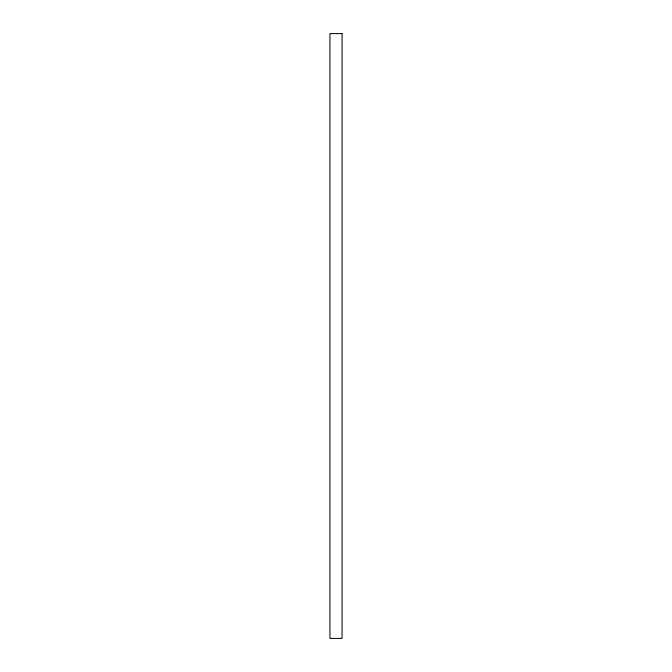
<?xml version="1.0" encoding="UTF-8"?>
<svg xmlns="http://www.w3.org/2000/svg" width="672" height="672" viewBox="0 0 672 672"><rect width="100%" height="100%" fill="white"/><g stroke="black" fill="none" stroke-linecap="round" stroke-linejoin="round"><path stroke-width="1.01" d="M342.048 33.6L329.952 33.6L329.952 638.4L342.048 638.4L342.048 33.6"/></g></svg>
